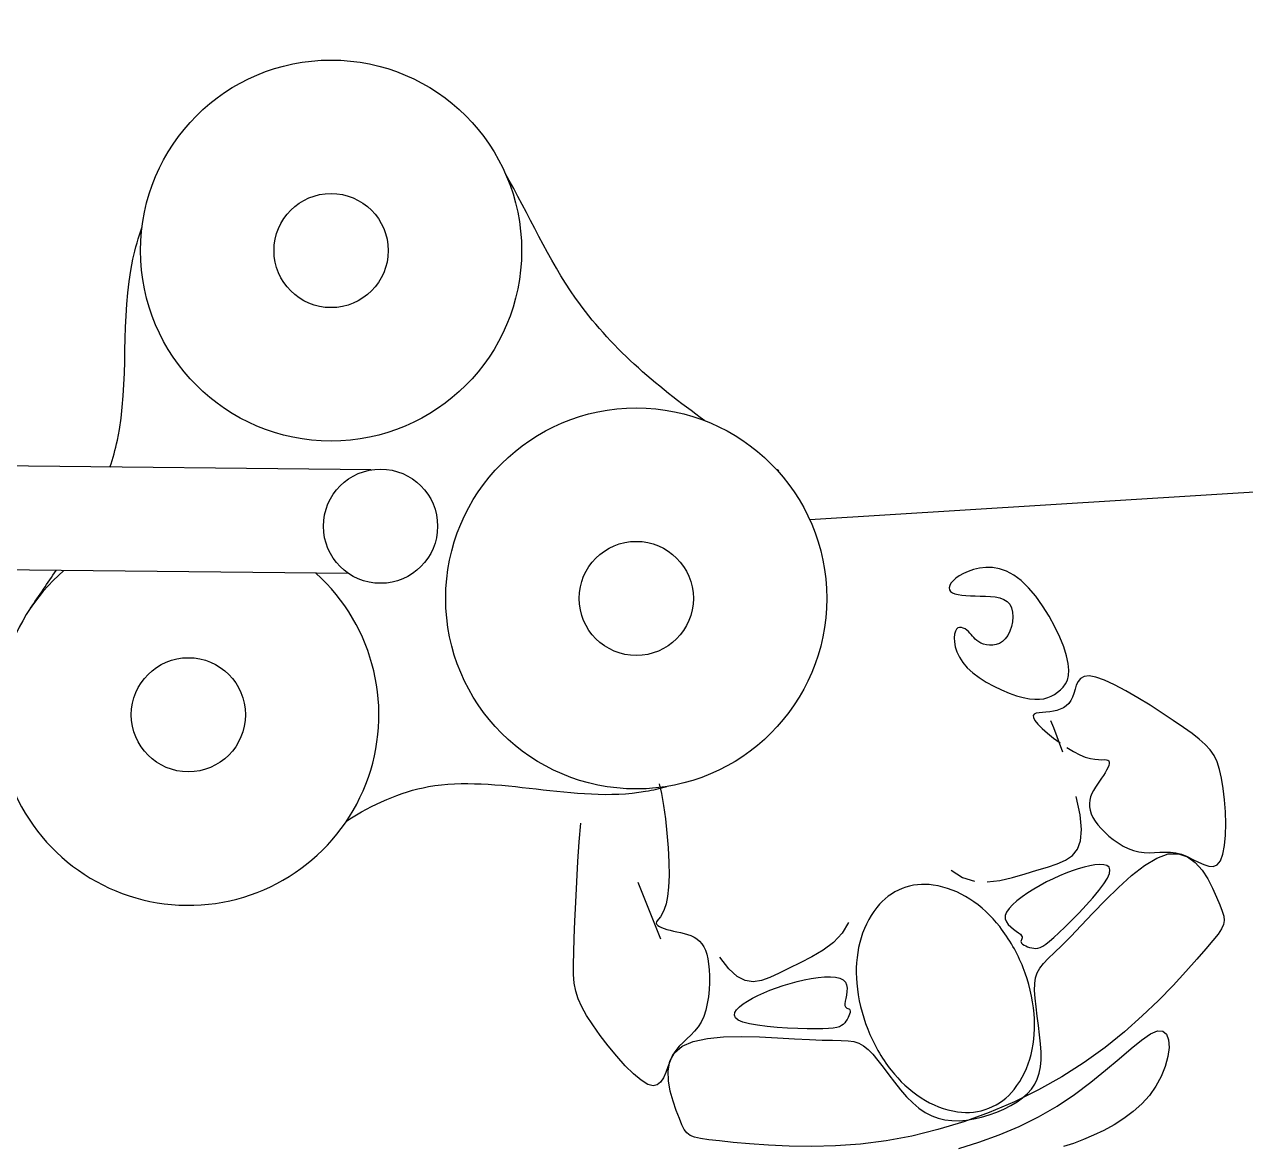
# Model space of a CAD drawing. Header units: inches. Extents: x 204954 to 440946, y -300749 to -143756.
# Drawn here: x 219859.87 to 219893.68, y -150739.25 to -150708.18 of the extents above; entities that cross this region are included whole.
import ezdxf

# ---------------------------------------------------------------- set-up
doc = ezdxf.new("R2010")
doc.units = ezdxf.units.IN
doc.header["$LTSCALE"] = 9
doc.header["$MEASUREMENT"] = 0
doc.linetypes.add('0', pattern=[0])
doc.layers.add('beam framing', color=91, linetype='Continuous')

msp = doc.modelspace()

# ---------------------------------------------------------------- linework, layer by layer
for p, q in [((219869.46973, -150720.51641), (219851.41935, -150720.32213)), ((219868.84499, -150723.38595), (219851.3884, -150723.19805))]:
    msp.add_line(p, q)
at = {"color": 1, "linetype": '0'}
for p, q in [((219886.48847, -150723.21839), (219886.31358, -150723.23785)), ((219886.67352, -150723.22248), (219886.48847, -150723.21839)), ((219886.86658, -150723.25541), (219886.67352, -150723.22248)), ((219885.66027, -150723.51761), (219885.58319, -150723.58689)), ((219885.75647, -150723.44967), (219885.66027, -150723.51761)), ((219885.87092, -150723.38519), (219885.75647, -150723.44967)), ((219886.00277, -150723.32627), (219885.87092, -150723.38519)), ((219886.15097, -150723.27558), (219886.00277, -150723.32627)), ((219886.31358, -150723.23785), (219886.15097, -150723.27558)), ((219887.06552, -150723.32247), (219886.86658, -150723.25541)), ((219887.26822, -150723.42895), (219887.06552, -150723.32247)), ((219887.47252, -150723.58013), (219887.26822, -150723.42895)), ((219885.48978, -150723.72101), (219885.47515, -150723.78161)), ((219885.47515, -150723.78161), (219885.48305, -150723.8351)), ((219885.48305, -150723.8351), (219885.51382, -150723.87984)), ((219885.52608, -150723.6554), (219885.48978, -150723.72101)), ((219885.51382, -150723.87984), (219885.56578, -150723.91622)), ((219885.58319, -150723.58689), (219885.52608, -150723.6554)), ((219887.67596, -150723.77864), (219887.47252, -150723.58013)), ((219887.87463, -150724.01636), (219887.67596, -150723.77864)), ((219885.56578, -150723.91622), (219885.63673, -150723.94509)), ((219885.63673, -150723.94509), (219885.72449, -150723.96731)), ((219885.72449, -150723.96731), (219885.82686, -150723.98377)), ((219885.82686, -150723.98377), (219885.94165, -150723.99532)), ((219885.94165, -150723.99532), (219886.06667, -150724.00283)), ((219886.06667, -150724.00283), (219886.19972, -150724.00716)), ((219886.19972, -150724.00716), (219886.33835, -150724.00958)), ((219886.33835, -150724.00958), (219886.47906, -150724.01297)), ((219886.47906, -150724.01297), (219886.61805, -150724.02058)), ((219886.61805, -150724.02058), (219886.75157, -150724.0357)), ((219886.75157, -150724.0357), (219886.87582, -150724.06158)), ((219886.87582, -150724.06158), (219886.98704, -150724.10151)), ((219886.98704, -150724.10151), (219887.08145, -150724.15875)), ((219887.08145, -150724.15875), (219887.15528, -150724.23657)), ((219887.15528, -150724.23657), (219887.20567, -150724.33669)), ((219888.06426, -150724.28255), (219887.87463, -150724.01636)), ((219887.20567, -150724.33669), (219887.23354, -150724.4546)), ((219887.2407, -150724.58424), (219887.22899, -150724.71957)), ((219887.23354, -150724.4546), (219887.2407, -150724.58424)), ((219888.24062, -150724.56644), (219888.06426, -150724.28255)), ((219888.39944, -150724.85725), (219888.24062, -150724.56644)), ((219885.72001, -150724.89375), (219885.68039, -150724.92778)), ((219885.76547, -150724.87875), (219885.72001, -150724.89375)), ((219885.81481, -150724.88), (219885.76547, -150724.87875)), ((219885.86609, -150724.89471), (219885.81481, -150724.88)), ((219885.91737, -150724.92009), (219885.86609, -150724.89471)), ((219885.96669, -150724.95336), (219885.91737, -150724.92009)), ((219887.20023, -150724.85451), (219887.15627, -150724.98302)), ((219887.22899, -150724.71957), (219887.20023, -150724.85451)), ((219888.53648, -150725.14423), (219888.39944, -150724.85725)), ((219885.62655, -150725.063), (219885.61702, -150725.16324)), ((219885.61702, -150725.16324), (219885.6227, -150725.28058)), ((219885.64854, -150724.98363), (219885.62655, -150725.063)), ((219885.68039, -150724.92778), (219885.64854, -150724.98363)), ((219886.01212, -150724.99172), (219885.96669, -150724.95336)), ((219886.05238, -150725.03271), (219886.01212, -150724.99172)), ((219886.089, -150725.07515), (219886.05238, -150725.03271)), ((219886.12415, -150725.11816), (219886.089, -150725.07515)), ((219886.16004, -150725.16088), (219886.12415, -150725.11816)), ((219886.19885, -150725.20245), (219886.16004, -150725.16088)), ((219886.24277, -150725.242), (219886.19885, -150725.20245)), ((219886.294, -150725.27866), (219886.24277, -150725.242)), ((219887.03002, -150725.1965), (219886.95153, -150725.27078)), ((219887.09892, -150725.09903), (219887.03002, -150725.1965)), ((219887.15627, -150724.98302), (219887.09892, -150725.09903)), ((219888.64747, -150725.41659), (219888.53648, -150725.14423)), ((219885.6227, -150725.28058), (219885.64632, -150725.41127)), ((219885.64632, -150725.41127), (219885.69064, -150725.55158)), ((219885.69064, -150725.55158), (219885.75838, -150725.69774)), ((219886.35472, -150725.31157), (219886.294, -150725.27866)), ((219886.42632, -150725.33959), (219886.35472, -150725.31157)), ((219886.50694, -150725.36049), (219886.42632, -150725.33959)), ((219886.59389, -150725.37178), (219886.50694, -150725.36049)), ((219886.6845, -150725.37095), (219886.59389, -150725.37178)), ((219886.7761, -150725.3555), (219886.6845, -150725.37095)), ((219886.866, -150725.32295), (219886.7761, -150725.3555)), ((219886.95153, -150725.27078), (219886.866, -150725.32295)), ((219888.72817, -150725.66359), (219888.64747, -150725.41659)), ((219885.75838, -150725.69774), (219885.8523, -150725.84601)), ((219885.8523, -150725.84601), (219885.97513, -150725.99264)), ((219888.7757, -150725.87687), (219888.72817, -150725.66359)), ((219888.79269, -150726.05776), (219888.7757, -150725.87687)), ((219885.97513, -150725.99264), (219886.12805, -150726.13419)), ((219886.12805, -150726.13419), (219886.30599, -150726.26853)), ((219886.30599, -150726.26853), (219886.50232, -150726.39382)), ((219888.75112, -150726.33735), (219888.78316, -150726.21)), ((219888.78316, -150726.21), (219888.79269, -150726.05776)), ((219889.21394, -150726.23747), (219889.11422, -150726.2908)), ((219889.35234, -150726.2222), (219889.21394, -150726.23747)), ((219889.53807, -150726.25403), (219889.35234, -150726.2222)), ((219889.77624, -150726.33879), (219889.53807, -150726.25403)), ((219886.50232, -150726.39382), (219886.71041, -150726.50824)), ((219886.71041, -150726.50824), (219886.92361, -150726.60997)), ((219886.92361, -150726.60997), (219887.13531, -150726.69719)), ((219888.47822, -150726.67278), (219888.56013, -150726.60753)), ((219888.56013, -150726.60753), (219888.63559, -150726.53237)), ((219888.63559, -150726.53237), (219888.70059, -150726.44356)), ((219888.70059, -150726.44356), (219888.75112, -150726.33735)), ((219888.96083, -150726.58879), (219888.9295, -150726.70401)), ((219888.99631, -150726.47549), (219888.96083, -150726.58879)), ((219889.04456, -150726.37315), (219888.99631, -150726.47549)), ((219889.11422, -150726.2908), (219889.04456, -150726.37315)), ((219890.0579, -150726.46948), (219889.77624, -150726.33879)), ((219890.37059, -150726.63593), (219890.0579, -150726.46948)), ((219887.13531, -150726.69719), (219887.33886, -150726.76806)), ((219887.33886, -150726.76806), (219887.52762, -150726.82076)), ((219887.52762, -150726.82076), (219887.69648, -150726.85407)), ((219887.69648, -150726.85407), (219887.8463, -150726.86912)), ((219887.8463, -150726.86912), (219887.97944, -150726.86763)), ((219887.97944, -150726.86763), (219888.0983, -150726.85135)), ((219888.0983, -150726.85135), (219888.20523, -150726.82199)), ((219888.20523, -150726.82199), (219888.30261, -150726.78129)), ((219888.30261, -150726.78129), (219888.39282, -150726.73098)), ((219888.39282, -150726.73098), (219888.47822, -150726.67278)), ((219888.84635, -150726.9058), (219888.78723, -150726.98457)), ((219888.89366, -150726.81212), (219888.84635, -150726.9058)), ((219888.9295, -150726.70401), (219888.89366, -150726.81212)), ((219890.70182, -150726.82795), (219890.37059, -150726.63593)), ((219891.03913, -150727.03535), (219890.70182, -150726.82795)), ((219887.83357, -150727.28121), (219887.80462, -150727.31946)), ((219887.88898, -150727.2565), (219887.83357, -150727.28121)), ((219887.96509, -150727.24139), (219887.88898, -150727.2565)), ((219888.0561, -150727.23196), (219887.96509, -150727.24139)), ((219888.15624, -150727.22425), (219888.0561, -150727.23196)), ((219888.25973, -150727.21433), (219888.15624, -150727.22425)), ((219888.36153, -150727.19871), (219888.25973, -150727.21433)), ((219888.45957, -150727.17568), (219888.36153, -150727.19871)), ((219888.55249, -150727.144), (219888.45957, -150727.17568)), ((219888.63897, -150727.10243), (219888.55249, -150727.144)), ((219888.71766, -150727.0497), (219888.63897, -150727.10243)), ((219888.78723, -150726.98457), (219888.71766, -150727.0497)), ((219891.37004, -150727.24795), (219891.03913, -150727.03535)), ((219891.68209, -150727.45555), (219891.37004, -150727.24795)), ((219887.80462, -150727.31946), (219887.80792, -150727.37521)), ((219887.80792, -150727.37521), (219887.84926, -150727.45238)), ((219887.84926, -150727.45238), (219887.93215, -150727.55315)), ((219887.93215, -150727.55315), (219888.05112, -150727.67255)), ((219888.37371, -150727.66243), (219888.29381, -150727.46385)), ((219891.9628, -150727.64797), (219891.68209, -150727.45555)), ((219888.05112, -150727.67255), (219888.19845, -150727.80386)), ((219888.19845, -150727.80386), (219888.3664, -150727.94037)), ((219888.3664, -150727.94037), (219888.54727, -150728.07532)), ((219888.62076, -150728.33508), (219888.37371, -150727.66243)), ((219892.20252, -150727.81821), (219891.9628, -150727.64797)), ((219892.4028, -150727.97202), (219892.20252, -150727.81821)), ((219888.73331, -150728.20201), (219888.91681, -150728.3137)), ((219892.56802, -150728.11834), (219892.4028, -150727.97202)), ((219892.70257, -150728.26612), (219892.56802, -150728.11834)), ((219892.81081, -150728.42429), (219892.70257, -150728.26612)), ((219888.91681, -150728.3137), (219889.09003, -150728.40367)), ((219889.09003, -150728.40367), (219889.2466, -150728.46717)), ((219889.2466, -150728.46717), (219889.38554, -150728.50741)), ((219889.38554, -150728.50741), (219889.5072, -150728.52958)), ((219889.5072, -150728.52958), (219889.61195, -150728.53887)), ((219889.61195, -150728.53887), (219889.70014, -150728.54048)), ((219889.70014, -150728.54048), (219889.77215, -150728.53959)), ((219889.77215, -150728.53959), (219889.82833, -150728.5414)), ((219889.82833, -150728.5414), (219889.86904, -150728.5511)), ((219889.86904, -150728.5511), (219889.89479, -150728.57278)), ((219889.89479, -150728.57278), (219889.90658, -150728.6062)), ((219889.90658, -150728.6062), (219889.90559, -150728.65001)), ((219892.89713, -150728.60179), (219892.81081, -150728.42429)), ((219892.9659, -150728.80756), (219892.89713, -150728.60179)), ((219889.74931, -150728.97775), (219889.69612, -150729.05582)), ((219889.79689, -150728.9022), (219889.74931, -150728.97775)), ((219889.83746, -150728.8303), (219889.79689, -150728.9022)), ((219889.86987, -150728.76341), (219889.83746, -150728.8303)), ((219889.89297, -150728.70286), (219889.86987, -150728.76341)), ((219889.90559, -150728.65001), (219889.89297, -150728.70286)), ((219893.02151, -150729.05054), (219892.9659, -150728.80756)), ((219877.44451, -150729.21141), (219877.50707, -150729.47876)), ((219889.52641, -150729.30291), (219889.4748, -150729.38925)), ((219889.58217, -150729.2185), (219889.52641, -150729.30291)), ((219889.63957, -150729.1361), (219889.58217, -150729.2185)), ((219889.69612, -150729.05582), (219889.63957, -150729.1361)), ((219893.06728, -150729.33564), (219893.02151, -150729.05054)), ((219877.50707, -150729.47876), (219877.56514, -150729.80745)), ((219889.09937, -150730.06909), (219888.99465, -150729.56427)), ((219889.39395, -150729.5673), (219889.36972, -150729.65882)), ((219889.42981, -150729.47741), (219889.39395, -150729.5673)), ((219889.4748, -150729.38925), (219889.42981, -150729.47741)), ((219893.10245, -150729.6516), (219893.06728, -150729.33564)), ((219893.12519, -150729.98314), (219893.10245, -150729.6516)), ((219877.56514, -150729.80745), (219877.61674, -150730.1796)), ((219889.36972, -150729.65882), (219889.35919, -150729.75189)), ((219889.35919, -150729.75189), (219889.36279, -150729.84649)), ((219889.36279, -150729.84649), (219889.3805, -150729.94263)), ((219889.3805, -150729.94263), (219889.41233, -150730.0403)), ((219893.13368, -150730.31497), (219893.12519, -150729.98314)), ((219875.23291, -150730.81177), (219875.278, -150730.30095)), ((219877.61674, -150730.1796), (219877.65985, -150730.57733)), ((219889.13726, -150730.47318), (219889.09937, -150730.06909)), ((219889.41233, -150730.0403), (219889.45829, -150730.1395)), ((219889.45829, -150730.1395), (219889.51836, -150730.24024)), ((219889.51836, -150730.24024), (219889.59255, -150730.34251)), ((219893.12612, -150730.63181), (219893.13368, -150730.31497)), ((219877.65985, -150730.57733), (219877.6925, -150730.98276)), ((219889.11093, -150730.78529), (219889.13726, -150730.47318)), ((219889.59255, -150730.34251), (219889.68087, -150730.44632)), ((219889.68087, -150730.44632), (219889.78298, -150730.55119)), ((219889.78298, -150730.55119), (219889.89726, -150730.65482)), ((219889.89726, -150730.65482), (219890.02178, -150730.7544)), ((219893.10068, -150730.91837), (219893.12612, -150730.63181)), ((219875.19479, -150731.36162), (219875.23291, -150730.81177)), ((219877.6925, -150730.98276), (219877.71267, -150731.37799)), ((219889.02573, -150731.02108), (219889.11093, -150730.78529)), ((219890.02178, -150730.7544), (219890.15457, -150730.84715)), ((219890.15457, -150730.84715), (219890.2937, -150730.93028)), ((219890.2937, -150730.93028), (219890.43722, -150731.00101)), ((219890.43722, -150731.00101), (219890.58319, -150731.05655)), ((219893.05554, -150731.15937), (219893.10068, -150730.91837)), ((219888.47036, -150731.42722), (219888.7001, -150731.32637)), ((219888.7001, -150731.32637), (219888.887, -150731.19621)), ((219888.887, -150731.19621), (219889.02573, -150731.02108)), ((219890.58319, -150731.05655), (219890.72965, -150731.09411)), ((219890.72965, -150731.09411), (219890.87511, -150731.11237)), ((219890.87511, -150731.11237), (219891.01978, -150731.11581)), ((219890.88616, -150731.47318), (219891.22865, -150731.26613)), ((219891.01978, -150731.11581), (219891.16433, -150731.11041)), ((219891.16433, -150731.11041), (219891.30943, -150731.10213)), ((219891.22865, -150731.26613), (219891.54503, -150731.15121)), ((219891.30943, -150731.10213), (219891.45575, -150731.09693)), ((219891.45575, -150731.09693), (219891.60395, -150731.10076)), ((219891.54503, -150731.15121), (219891.82732, -150731.1431)), ((219891.60395, -150731.10076), (219891.7547, -150731.11958)), ((219891.7547, -150731.11958), (219891.90866, -150731.15937)), ((219891.82732, -150731.1431), (219892.07559, -150731.22847)), ((219891.90866, -150731.15937), (219892.06582, -150731.22293)), ((219892.06582, -150731.22293), (219892.22346, -150731.30053)), ((219892.07559, -150731.22847), (219892.29192, -150731.38691)), ((219892.22346, -150731.30053), (219892.37817, -150731.37929)), ((219892.89981, -150731.44822), (219892.9889, -150731.33952)), ((219892.9889, -150731.33952), (219893.05554, -150731.15937)), ((219875.16276, -150731.92685), (219875.19479, -150731.36162)), ((219877.71267, -150731.37799), (219877.71837, -150731.74516)), ((219885.53268, -150731.60071), (219885.84243, -150731.79929)), ((219887.57813, -150731.70477), (219887.90378, -150731.60367)), ((219887.90378, -150731.60367), (219888.20314, -150731.51443)), ((219888.20314, -150731.51443), (219888.47036, -150731.42722)), ((219888.71011, -150731.68341), (219888.5333, -150731.75682)), ((219888.8835, -150731.61846), (219888.71011, -150731.68341)), ((219889.05201, -150731.56254), (219888.8835, -150731.61846)), ((219889.21419, -150731.51625), (219889.05201, -150731.56254)), ((219889.36858, -150731.48014), (219889.21419, -150731.51625)), ((219889.51314, -150731.45518), (219889.36858, -150731.48014)), ((219889.64364, -150731.44378), (219889.51314, -150731.45518)), ((219889.75526, -150731.44873), (219889.64364, -150731.44378)), ((219889.84319, -150731.47281), (219889.75526, -150731.44873)), ((219889.90261, -150731.51883), (219889.84319, -150731.47281)), ((219889.92873, -150731.58957), (219889.90261, -150731.51883)), ((219889.91673, -150731.68781), (219889.92873, -150731.58957)), ((219890.52756, -150731.75061), (219890.88616, -150731.47318)), ((219892.29192, -150731.38691), (219892.47839, -150731.59805)), ((219892.37817, -150731.37929), (219892.52657, -150731.44632)), ((219892.47839, -150731.59805), (219892.63708, -150731.84151)), ((219892.52657, -150731.44632), (219892.66524, -150731.48874)), ((219892.66524, -150731.48874), (219892.79078, -150731.49366)), ((219892.79078, -150731.49366), (219892.89981, -150731.44822)), ((219875.1359, -150732.48382), (219875.16276, -150731.92685)), ((219877.4869, -150733.51172), (219876.8646, -150731.93672)), ((219877.71837, -150731.74516), (219877.70761, -150732.06637)), ((219885.84243, -150731.79929), (219886.17586, -150731.89961)), ((219886.52456, -150731.92099), (219886.88011, -150731.88276)), ((219886.88011, -150731.88276), (219887.23411, -150731.80424)), ((219887.23411, -150731.80424), (219887.57813, -150731.70477)), ((219887.99701, -150732.02206), (219887.82165, -150732.12335)), ((219888.17529, -150731.92672), (219887.99701, -150732.02206)), ((219888.35454, -150731.83812), (219888.17529, -150731.92672)), ((219888.5333, -150731.75682), (219888.35454, -150731.83812)), ((219889.6229, -150732.16088), (219889.7615, -150731.97616)), ((219889.7615, -150731.97616), (219889.8618, -150731.81636)), ((219889.8618, -150731.81636), (219889.91673, -150731.68781)), ((219890.16285, -150732.07669), (219890.52756, -150731.75061)), ((219892.63708, -150731.84151), (219892.77009, -150732.09689)), ((219877.67952, -150732.32805), (219877.63777, -150732.53378)), ((219877.70761, -150732.06637), (219877.67952, -150732.32805)), ((219887.49575, -150732.33747), (219887.35398, -150732.44683)), ((219887.6531, -150732.22907), (219887.49575, -150732.33747)), ((219887.82165, -150732.12335), (219887.6531, -150732.22907)), ((219889.26855, -150732.57236), (219889.45544, -150732.36234)), ((219889.45544, -150732.36234), (219889.6229, -150732.16088)), ((219889.80201, -150732.42969), (219890.16285, -150732.07669)), ((219892.77009, -150732.09689), (219892.87948, -150732.34382)), ((219892.87948, -150732.34382), (219892.96734, -150732.56191)), ((219875.11332, -150733.00886), (219875.1359, -150732.48382)), ((219877.58716, -150732.69144), (219877.5325, -150732.80891)), ((219877.63777, -150732.53378), (219877.58716, -150732.69144)), ((219887.13473, -150732.66149), (219887.066, -150732.76333)), ((219887.23218, -150732.55542), (219887.13473, -150732.66149)), ((219887.35398, -150732.44683), (219887.23218, -150732.55542)), ((219889.07169, -150732.78276), (219889.26855, -150732.57236)), ((219889.45505, -150732.78788), (219889.80201, -150732.42969)), ((219892.96734, -150732.56191), (219893.03465, -150732.73655)), ((219875.09413, -150733.47833), (219875.11332, -150733.00886)), ((219877.36939, -150733.03457), (219877.36542, -150733.068)), ((219877.39223, -150732.99903), (219877.36939, -150733.03457)), ((219877.43023, -150732.95482), (219877.39223, -150732.99903)), ((219877.47859, -150732.89408), (219877.43023, -150732.95482)), ((219877.5325, -150732.80891), (219877.47859, -150732.89408)), ((219887.0304, -150732.85919), (219887.03031, -150732.94769)), ((219887.03031, -150732.94769), (219887.06024, -150733.02878)), ((219887.066, -150732.76333), (219887.0304, -150732.85919)), ((219887.06024, -150733.02878), (219887.11269, -150733.10275)), ((219888.68577, -150733.17204), (219888.87428, -150732.98538)), ((219888.87428, -150732.98538), (219889.07169, -150732.78276)), ((219889.13196, -150733.12952), (219889.45505, -150732.78788)), ((219893.03465, -150732.73655), (219893.078, -150732.87619)), ((219893.09288, -150732.99508), (219893.07477, -150733.10744)), ((219893.078, -150732.87619), (219893.09288, -150732.99508)), ((219877.36542, -150733.068), (219877.37966, -150733.10046)), ((219877.37966, -150733.10046), (219877.41033, -150733.13176)), ((219877.41033, -150733.13176), (219877.45566, -150733.16171)), ((219877.45566, -150733.16171), (219877.51391, -150733.19012)), ((219877.51391, -150733.19012), (219877.58329, -150733.21679)), ((219877.58329, -150733.21679), (219877.66205, -150733.24154)), ((219877.66205, -150733.24154), (219877.74841, -150733.26417)), ((219877.74841, -150733.26417), (219877.8406, -150733.2848)), ((219877.8406, -150733.2848), (219877.93675, -150733.30475)), ((219877.93675, -150733.30475), (219878.03497, -150733.32566)), ((219878.03497, -150733.32566), (219878.13337, -150733.34917)), ((219878.13337, -150733.34917), (219878.23006, -150733.3769)), ((219878.23006, -150733.3769), (219878.32315, -150733.41051)), ((219882.50951, -150733.34821), (219882.2696, -150733.60215)), ((219882.68433, -150733.04708), (219882.50951, -150733.34821)), ((219887.11269, -150733.10275), (219887.18018, -150733.16988)), ((219887.18018, -150733.16988), (219887.25522, -150733.23047)), ((219887.25522, -150733.23047), (219887.33033, -150733.28482)), ((219887.33033, -150733.28482), (219887.39801, -150733.3332)), ((219887.39801, -150733.3332), (219887.45079, -150733.37592)), ((219887.45079, -150733.37592), (219887.48318, -150733.41336)), ((219888.37099, -150733.46668), (219888.51559, -150733.33456)), ((219888.51559, -150733.33456), (219888.68577, -150733.17204)), ((219888.84274, -150733.43289), (219889.13196, -150733.12952)), ((219892.92154, -150733.36949), (219892.7774, -150733.54765)), ((219893.01916, -150733.2275), (219892.92154, -150733.36949)), ((219893.07477, -150733.10744), (219893.01916, -150733.2275)), ((219875.07836, -150733.87487), (219875.09413, -150733.47833)), ((219878.32315, -150733.41051), (219878.41077, -150733.45161)), ((219878.41077, -150733.45161), (219878.49101, -150733.50185)), ((219878.49101, -150733.50185), (219878.56236, -150733.56272)), ((219878.56236, -150733.56272), (219878.62475, -150733.63513)), ((219878.62475, -150733.63513), (219878.6785, -150733.71984)), ((219882.2696, -150733.60215), (219881.98393, -150733.81727)), ((219887.46894, -150733.55013), (219887.46281, -150733.57344)), ((219887.46281, -150733.57344), (219887.46623, -150733.59743)), ((219887.46623, -150733.59743), (219887.48267, -150733.62265)), ((219887.48006, -150733.52662), (219887.46894, -150733.55013)), ((219887.49161, -150733.50205), (219887.48006, -150733.52662)), ((219887.48267, -150733.62265), (219887.51116, -150733.64844)), ((219887.48318, -150733.41336), (219887.49773, -150733.44628)), ((219887.49902, -150733.47556), (219887.49161, -150733.50205)), ((219887.49773, -150733.44628), (219887.49902, -150733.47556)), ((219887.51116, -150733.64844), (219887.54963, -150733.67384)), ((219887.54963, -150733.67384), (219887.59602, -150733.69789)), ((219887.59602, -150733.69789), (219887.64825, -150733.71963)), ((219887.99482, -150733.73741), (219888.06608, -150733.70184)), ((219888.06608, -150733.70184), (219888.15001, -150733.64705)), ((219888.15001, -150733.64705), (219888.25039, -150733.56975)), ((219888.25039, -150733.56975), (219888.37099, -150733.46668)), ((219888.38864, -150733.88261), (219888.59522, -150733.68184)), ((219888.59522, -150733.68184), (219888.84274, -150733.43289)), ((219892.7774, -150733.54765), (219892.58221, -150733.77621)), ((219875.06981, -150734.20633), (219875.07836, -150733.87487)), ((219878.6785, -150733.71984), (219878.72389, -150733.81764)), ((219878.72389, -150733.81764), (219878.76125, -150733.92928)), ((219878.76125, -150733.92928), (219878.79086, -150734.05554)), ((219879.3729, -150734.33115), (219879.12435, -150734.01029)), ((219881.67187, -150734.00192), (219881.35276, -150734.16445)), ((219881.98393, -150733.81727), (219881.67187, -150734.00192)), ((219887.64825, -150733.71963), (219887.70426, -150733.73811)), ((219887.70426, -150733.73811), (219887.76197, -150733.75235)), ((219887.76197, -150733.75235), (219887.81932, -150733.7614)), ((219887.81932, -150733.7614), (219887.87522, -150733.76391)), ((219887.87522, -150733.76391), (219887.93246, -150733.75701)), ((219887.93246, -150733.75701), (219887.99482, -150733.73741)), ((219888.08655, -150734.1869), (219888.22005, -150734.04702)), ((219888.22005, -150734.04702), (219888.38864, -150733.88261)), ((219892.58221, -150733.77621), (219892.3326, -150734.0651)), ((219875.07323, -150734.48682), (219875.06981, -150734.20633)), ((219878.79086, -150734.05554), (219878.81304, -150734.19718)), ((219878.81304, -150734.19718), (219878.82808, -150734.35498)), ((219878.82808, -150734.35498), (219878.83607, -150734.52875)), ((219879.60544, -150734.54097), (219879.3729, -150734.33115)), ((219881.04596, -150734.31324), (219880.76645, -150734.45272)), ((219881.35276, -150734.16445), (219881.04596, -150734.31324)), ((219887.91304, -150734.44039), (219887.98518, -150734.31409)), ((219887.98518, -150734.31409), (219888.08655, -150734.1869)), ((219892.3326, -150734.0651), (219892.02963, -150734.40708)), ((219875.09334, -150734.73049), (219875.07323, -150734.48682)), ((219878.83614, -150734.71455), (219878.82719, -150734.90746)), ((219878.83607, -150734.52875), (219878.83614, -150734.71455)), ((219879.8288, -150734.65485), (219879.60544, -150734.54097)), ((219880.04977, -150734.68787), (219879.8288, -150734.65485)), ((219880.27516, -150734.65512), (219880.04977, -150734.68787)), ((219880.51178, -150734.57171), (219880.27516, -150734.65512)), ((219880.76645, -150734.45272), (219880.51178, -150734.57171)), ((219881.06858, -150734.73463), (219881.26388, -150734.68237)), ((219881.26388, -150734.68237), (219881.46112, -150734.63644)), ((219881.46112, -150734.63644), (219881.65641, -150734.5984)), ((219881.65641, -150734.5984), (219881.84536, -150734.56998)), ((219881.84536, -150734.56998), (219882.02359, -150734.55291)), ((219882.02359, -150734.55291), (219882.18671, -150734.54891)), ((219882.18671, -150734.54891), (219882.33036, -150734.55973)), ((219882.33036, -150734.55973), (219882.45013, -150734.58709)), ((219882.45013, -150734.58709), (219882.54164, -150734.63273)), ((219882.54164, -150734.63273), (219882.60219, -150734.69727)), ((219882.60219, -150734.69727), (219882.63577, -150734.77692)), ((219887.84468, -150734.73769), (219887.86718, -150734.57765)), ((219887.86718, -150734.57765), (219887.91304, -150734.44039)), ((219892.02963, -150734.40708), (219891.67551, -150734.79061)), ((219875.1349, -150734.95146), (219875.09334, -150734.73049)), ((219875.20263, -150735.16387), (219875.1349, -150734.95146)), ((219878.82719, -150734.90746), (219878.80814, -150735.10259)), ((219880.17971, -150735.06805), (219880.34093, -150734.99368)), ((219880.34093, -150734.99368), (219880.51189, -150734.92258)), ((219880.51189, -150734.92258), (219880.69113, -150734.85532)), ((219880.69113, -150734.85532), (219880.87718, -150734.79248)), ((219880.87718, -150734.79248), (219881.06858, -150734.73463)), ((219882.63131, -150735.05741), (219882.61363, -150735.14842)), ((219882.64467, -150734.96189), (219882.63131, -150735.05741)), ((219882.63577, -150734.77692), (219882.64804, -150734.86676)), ((219882.64804, -150734.86676), (219882.64467, -150734.96189)), ((219887.84235, -150734.92917), (219887.84468, -150734.73769)), ((219887.85595, -150735.14815), (219887.84235, -150734.92917)), ((219891.67551, -150734.79061), (219891.27243, -150735.20415)), ((219875.30128, -150735.38184), (219875.20263, -150735.16387)), ((219875.43559, -150735.61951), (219875.30128, -150735.38184)), ((219878.77789, -150735.29503), (219878.73535, -150735.47988)), ((219878.80814, -150735.10259), (219878.77789, -150735.29503)), ((219879.58859, -150735.46565), (219879.66668, -150735.38574)), ((219879.66668, -150735.38574), (219879.76973, -150735.30487)), ((219879.76973, -150735.30487), (219879.89231, -150735.22428)), ((219879.89231, -150735.22428), (219880.02968, -150735.14511)), ((219880.02968, -150735.14511), (219880.17971, -150735.06805)), ((219882.59729, -150735.23), (219882.58797, -150735.29726)), ((219882.58797, -150735.29726), (219882.58992, -150735.34672)), ((219882.58992, -150735.34672), (219882.6018, -150735.3807)), ((219882.61363, -150735.14842), (219882.59729, -150735.23)), ((219882.6018, -150735.3807), (219882.62086, -150735.40295)), ((219882.62086, -150735.40295), (219882.64438, -150735.41722)), ((219887.88097, -150735.38751), (219887.85595, -150735.14815)), ((219887.91293, -150735.64013), (219887.88097, -150735.38751)), ((219891.27243, -150735.20415), (219890.8226, -150735.63617)), ((219875.60788, -150735.88633), (219875.43559, -150735.61951)), ((219878.67942, -150735.65223), (219878.60902, -150735.80719)), ((219878.73535, -150735.47988), (219878.67942, -150735.65223)), ((219879.52894, -150735.61754), (219879.54087, -150735.54333)), ((219879.55823, -150735.68703), (219879.52894, -150735.61754)), ((219879.54087, -150735.54333), (219879.58859, -150735.46565)), ((219879.63414, -150735.75054), (219879.55823, -150735.68703)), ((219882.65051, -150735.73488), (219882.61812, -150735.78472)), ((219882.64438, -150735.41722), (219882.6696, -150735.42726)), ((219882.67877, -150735.68311), (219882.65051, -150735.73488)), ((219882.6696, -150735.42726), (219882.69379, -150735.43682)), ((219882.70203, -150735.63154), (219882.67877, -150735.68311)), ((219882.69379, -150735.43682), (219882.71421, -150735.44965)), ((219882.71945, -150735.58228), (219882.70203, -150735.63154)), ((219882.71421, -150735.44965), (219882.7281, -150735.4695)), ((219882.73017, -150735.53744), (219882.71945, -150735.58228)), ((219882.7281, -150735.4695), (219882.73334, -150735.49914)), ((219882.73334, -150735.49914), (219882.73017, -150735.53744)), ((219887.94732, -150735.8989), (219887.91293, -150735.64013)), ((219890.8226, -150735.63617), (219890.3282, -150736.07513)), ((219875.81083, -150736.17304), (219875.60788, -150735.88633)), ((219878.42707, -150736.05927), (219878.32248, -150736.1658)), ((219878.52389, -150735.94159), (219878.42707, -150736.05927)), ((219878.60902, -150735.80719), (219878.52389, -150735.94159)), ((219879.7621, -150735.80682), (219879.63414, -150735.75054)), ((219879.94454, -150735.85491), (219879.7621, -150735.80682)), ((219880.17197, -150735.89501), (219879.94454, -150735.85491)), ((219880.4319, -150735.9276), (219880.17197, -150735.89501)), ((219880.71186, -150735.95316), (219880.4319, -150735.9276)), ((219880.99938, -150735.97219), (219880.71186, -150735.95316)), ((219881.28197, -150735.98516), (219880.99938, -150735.97219)), ((219881.54716, -150735.99256), (219881.28197, -150735.98516)), ((219881.78246, -150735.99487), (219881.54716, -150735.99256)), ((219881.97831, -150735.99247), (219881.78246, -150735.99487)), ((219882.13679, -150735.98527), (219881.97831, -150735.99247)), ((219882.2629, -150735.97308), (219882.13679, -150735.98527)), ((219882.36162, -150735.95571), (219882.2629, -150735.97308)), ((219882.43794, -150735.93297), (219882.36162, -150735.95571)), ((219882.49686, -150735.90465), (219882.43794, -150735.93297)), ((219882.54336, -150735.87057), (219882.49686, -150735.90465)), ((219882.58244, -150735.83053), (219882.54336, -150735.87057)), ((219882.61812, -150735.78472), (219882.58244, -150735.83053)), ((219887.97964, -150736.15671), (219887.94732, -150735.8989)), ((219890.3282, -150736.07513), (219889.79145, -150736.50949)), ((219891.0483, -150736.13551), (219891.24594, -150736.04927)), ((219891.24594, -150736.04927), (219891.39499, -150736.05558)), ((219891.39499, -150736.05558), (219891.4965, -150736.14469)), ((219876.03472, -150736.46571), (219875.81083, -150736.17304)), ((219878.1055, -150736.3677), (219878.0009, -150736.47423)), ((219878.07884, -150736.47201), (219878.38833, -150736.33964)), ((219878.21399, -150736.26675), (219878.1055, -150736.3677)), ((219878.32248, -150736.1658), (219878.21399, -150736.26675)), ((219878.38833, -150736.33964), (219878.77983, -150736.25666)), ((219878.77983, -150736.25666), (219879.23121, -150736.21404)), ((219879.23121, -150736.21404), (219879.72031, -150736.20275)), ((219879.72031, -150736.20275), (219880.22497, -150736.21376)), ((219880.22497, -150736.21376), (219880.72305, -150736.23804)), ((219880.72305, -150736.23804), (219881.1924, -150736.26656)), ((219881.1924, -150736.26656), (219881.61087, -150736.2903)), ((219881.61087, -150736.2903), (219881.9617, -150736.30282)), ((219881.9617, -150736.30282), (219882.24972, -150736.30815)), ((219882.24972, -150736.30815), (219882.48516, -150736.31293)), ((219882.48516, -150736.31293), (219882.67822, -150736.32378)), ((219882.67822, -150736.32378), (219882.83914, -150736.34733)), ((219882.83914, -150736.34733), (219882.97813, -150736.39021)), ((219882.97813, -150736.39021), (219883.10543, -150736.45905)), ((219888.0054, -150736.40645), (219887.97964, -150736.15671)), ((219888.02008, -150736.641), (219888.0054, -150736.40645)), ((219890.51386, -150736.53723), (219890.80356, -150736.30348)), ((219890.80356, -150736.30348), (219891.0483, -150736.13551)), ((219891.4965, -150736.14469), (219891.55219, -150736.30169)), ((219891.55219, -150736.30169), (219891.56379, -150736.51168)), ((219876.26982, -150736.75039), (219876.03472, -150736.46571)), ((219876.50639, -150737.01315), (219876.26982, -150736.75039)), ((219877.74438, -150736.89105), (219877.86725, -150736.65905)), ((219877.81895, -150736.72631), (219877.74763, -150736.88)), ((219877.90409, -150736.59191), (219877.81895, -150736.72631)), ((219877.86725, -150736.65905), (219878.07884, -150736.47201)), ((219878.0009, -150736.47423), (219877.90409, -150736.59191)), ((219883.10543, -150736.45905), (219883.23124, -150736.56049)), ((219883.23124, -150736.56049), (219883.36394, -150736.69862)), ((219883.36394, -150736.69862), (219883.50454, -150736.86742)), ((219888.0198, -150736.85479), (219888.02008, -150736.641)), ((219889.79145, -150736.50949), (219889.21454, -150736.92771)), ((219890.18133, -150736.8208), (219890.51386, -150736.53723)), ((219891.56379, -150736.51168), (219891.533, -150736.75975)), ((219876.7347, -150737.24006), (219876.50639, -150737.01315)), ((219877.68525, -150737.04349), (219877.62519, -150737.2043)), ((219877.74763, -150736.88), (219877.68525, -150737.04349)), ((219877.69477, -150737.15457), (219877.74438, -150736.89105)), ((219883.50454, -150736.86742), (219883.65219, -150737.05833)), ((219883.65219, -150737.05833), (219883.80603, -150737.26279)), ((219887.96913, -150737.22393), (219888.00311, -150737.0484)), ((219888.00311, -150737.0484), (219888.0198, -150736.85479)), ((219889.21454, -150736.92771), (219888.60026, -150737.31979)), ((219889.80813, -150737.13822), (219890.18133, -150736.8208)), ((219891.46153, -150737.03101), (219891.3511, -150737.31055)), ((219891.533, -150736.75975), (219891.46153, -150737.03101)), ((219876.94503, -150737.41716), (219876.7347, -150737.24006)), ((219877.12764, -150737.53054), (219876.94503, -150737.41716)), ((219877.56081, -150737.34991), (219877.48549, -150737.46784)), ((219877.62519, -150737.2043), (219877.56081, -150737.34991)), ((219877.70297, -150737.43614), (219877.69477, -150737.15457)), ((219883.80603, -150737.26279), (219883.96523, -150737.47225)), ((219887.84595, -150737.52925), (219887.91703, -150737.38351)), ((219887.91703, -150737.38351), (219887.96913, -150737.22393)), ((219888.60026, -150737.31979), (219887.95387, -150737.68189)), ((219889.39638, -150737.47354), (219889.80813, -150737.13822)), ((219891.3511, -150737.31055), (219891.20343, -150737.58346)), ((219877.27554, -150737.57065), (219877.12764, -150737.53054)), ((219877.39261, -150737.54558), (219877.27554, -150737.57065)), ((219877.48549, -150737.46784), (219877.39261, -150737.54558)), ((219877.75354, -150737.7223), (219877.70297, -150737.43614)), ((219877.83102, -150737.99962), (219877.75354, -150737.7223)), ((219883.96523, -150737.47225), (219884.12894, -150737.67815)), ((219884.12894, -150737.67815), (219884.2963, -150737.87194)), ((219887.95387, -150737.68189), (219887.28121, -150738.01169)), ((219887.64342, -150737.78769), (219887.75503, -150737.66327)), ((219887.75503, -150737.66327), (219887.84595, -150737.52925)), ((219888.94824, -150737.81079), (219889.39638, -150737.47354)), ((219891.20343, -150737.58346), (219891.02082, -150737.83743)), ((219877.91995, -150738.25462), (219877.83102, -150737.99962)), ((219884.2963, -150737.87194), (219884.46648, -150738.04505)), ((219884.46648, -150738.04505), (219884.63887, -150738.19062)), ((219887.28121, -150738.01169), (219886.58811, -150738.3069)), ((219887.18194, -150738.11969), (219887.35548, -150738.01556)), ((219887.35548, -150738.01556), (219887.51027, -150737.90461)), ((219887.51027, -150737.90461), (219887.64342, -150737.78769)), ((219888.46583, -150738.13402), (219888.94824, -150737.81079)), ((219890.80797, -150738.07045), (219890.57018, -150738.2831)), ((219891.02082, -150737.83743), (219890.80797, -150738.07045)), ((219878.00489, -150738.47387), (219877.91995, -150738.25462)), ((219884.63887, -150738.19062), (219884.81383, -150738.3085)), ((219884.81383, -150738.3085), (219884.99197, -150738.40023)), ((219884.99197, -150738.40023), (219885.1739, -150738.46734)), ((219886.58811, -150738.3069), (219885.88043, -150738.56518)), ((219886.16096, -150738.48752), (219886.37342, -150738.43914)), ((219886.37342, -150738.43914), (219886.5854, -150738.37672)), ((219886.5854, -150738.37672), (219886.79325, -150738.30171)), ((219886.79325, -150738.30171), (219886.99331, -150738.21555)), ((219886.99331, -150738.21555), (219887.18194, -150738.11969)), ((219887.4149, -150738.69506), (219887.95232, -150738.42982)), ((219887.95232, -150738.42982), (219888.46583, -150738.13402)), ((219890.57018, -150738.2831), (219890.31274, -150738.47595)), ((219878.07512, -150738.64735), (219878.00489, -150738.47387)), ((219878.13893, -150738.77891), (219878.07512, -150738.64735)), ((219878.20933, -150738.87587), (219878.13893, -150738.77891)), ((219885.16401, -150738.78425), (219884.44469, -150738.96178)), ((219885.88043, -150738.56518), (219885.16401, -150738.78425)), ((219885.1739, -150738.46734), (219885.36023, -150738.51138)), ((219885.36023, -150738.51138), (219885.55157, -150738.53388)), ((219885.55157, -150738.53388), (219885.74851, -150738.53638)), ((219885.74851, -150738.53638), (219885.95168, -150738.52042)), ((219885.95168, -150738.52042), (219886.16096, -150738.48752)), ((219886.86181, -150738.92915), (219887.4149, -150738.69506)), ((219890.04095, -150738.64958), (219889.7601, -150738.80455)), ((219890.31274, -150738.47595), (219890.04095, -150738.64958)), ((219878.29936, -150738.94551), (219878.20933, -150738.87587)), ((219878.42201, -150738.99514), (219878.29936, -150738.94551)), ((219878.59033, -150739.03207), (219878.42201, -150738.99514)), ((219878.81733, -150739.06359), (219878.59033, -150739.03207)), ((219879.11602, -150739.09701), (219878.81733, -150739.06359)), ((219879.49569, -150739.13727), (219879.11602, -150739.09701)), ((219883.72832, -150739.09546), (219883.02135, -150739.18454)), ((219884.44469, -150738.96178), (219883.72832, -150739.09546)), ((219886.30124, -150739.13152), (219886.86181, -150738.92915)), ((219889.19241, -150739.06086), (219888.91524, -150739.16385)), ((219889.47549, -150738.94145), (219889.19241, -150739.06086)), ((219889.7601, -150738.80455), (219889.47549, -150738.94145)), ((219879.95059, -150739.1798), (219879.49569, -150739.13727)), ((219880.47122, -150739.2177), (219879.95059, -150739.1798)), ((219881.04811, -150739.24404), (219880.47122, -150739.2177)), ((219881.67175, -150739.25191), (219881.04811, -150739.24404)), ((219882.33266, -150739.23438), (219881.67175, -150739.25191)), ((219883.02135, -150739.18454), (219882.33266, -150739.23438)), ((219885.74143, -150739.30158), (219886.30124, -150739.13152)), ((219888.91524, -150739.16385), (219888.6447, -150739.25355))]:
    msp.add_line(p, q, dxfattribs=at)
msp.add_lwpolyline([(219881.61424, -150721.8942), (219898.97559, -150720.80742)])
for centre, radius in [((219868.35964, -150714.44386), 5.27555), ((219868.35964, -150714.44386), 1.58068), ((219876.81065, -150724.07522), 5.27555), ((219869.72913, -150722.07566), 1.58068), ((219876.81065, -150724.07522), 1.58068), ((219864.40809, -150727.29667), 1.58068)]:
    msp.add_circle(centre, radius)
msp.add_arc((219864.40809, -150727.29667), 5.27555, 130.766849, 47.99979)
for centre, radius, start, end in [((219884.78217, -150733.65698), 1.66429, 81.219471, 111.559317), ((219884.6458, -150734.53984), 2.55762, 56.846789, 81.219471), ((219884.78217, -150733.65698), 1.66429, 111.559317, 141.899164), ((219885.48516, -150734.20821), 2.55762, 141.899164, 166.271846), ((219884.16803, -150735.27127), 3.43126, 37.897478, 56.846789), ((219883.24192, -150735.99215), 4.60487, 21.559317, 37.897478), ((219886.33384, -150734.41554), 3.43126, 166.271846, 185.221157), ((219883.24192, -150735.99215), 4.60487, 5.221157, 21.559317), ((219887.50257, -150734.30874), 4.60487, 185.221157, 201.559317), ((219884.41066, -150735.88535), 3.43126, 346.271846, 5.221157), ((219887.50257, -150734.30874), 4.60487, 201.559317, 217.897478), ((219885.25934, -150736.09268), 2.55762, 321.899164, 346.271846), ((219886.57647, -150735.02963), 3.43126, 217.897478, 236.846789), ((219885.96233, -150736.64391), 1.66429, 291.559317, 321.899164), ((219886.09869, -150735.76105), 2.55762, 236.846789, 261.219471), ((219885.96233, -150736.64391), 1.66429, 261.219471, 291.559317)]:
    msp.add_arc(centre, radius, start, end, dxfattribs=at)
for points, knots in [([(219878.71358, -150719.15483), (219877.33699, -150718.17032), (219875.05109, -150716.24049), (219873.83503, -150713.44298), (219873.17274, -150712.28388)], [0.041259254, 0.041259254, 0.041259254, 0.041259254, 0.126802222, 0.195319497, 0.195319497, 0.195319497, 0.195319497]), ([(219862.23616, -150720.43856), (219862.31783, -150720.19502), (219862.82738, -150718.36834), (219862.46489, -150715.98618), (219863.02752, -150714.07956), (219863.12578, -150713.78189)], [0.076392316, 0.076392316, 0.076392316, 0.076392316, 0.089905766, 0.17631975, 0.192447112, 0.192447112, 0.192447112, 0.192447112]), ([(219868.7933, -150730.22947), (219869.51633, -150729.77732), (219872.03968, -150728.6067), (219875.32357, -150729.83569), (219877.46514, -150729.33475), (219877.65997, -150729.28195)], [0.046601001, 0.046601001, 0.046601001, 0.046601001, 0.090089502, 0.193368666, 0.203772859, 0.203772859, 0.203772859, 0.203772859])]:
    msp.add_open_spline(points, degree=3, knots=knots)
for points in [[(219880.75539, -150720.53888), (219880.7302, -150720.52226), (219880.70501, -150720.50564), (219880.67982, -150720.48901)], [(219860.03498, -150724.34585), (219860.27437, -150723.9976), (219860.51375, -150723.64934), (219860.74463, -150723.29876)]]:
    msp.add_open_spline(points, degree=3)
at = {"layer": 'beam framing', "color": 1}
msp.add_circle((221267.41484, -148374.87), 4304.54104, dxfattribs=at)

doc.saveas('drawing.dxf')
